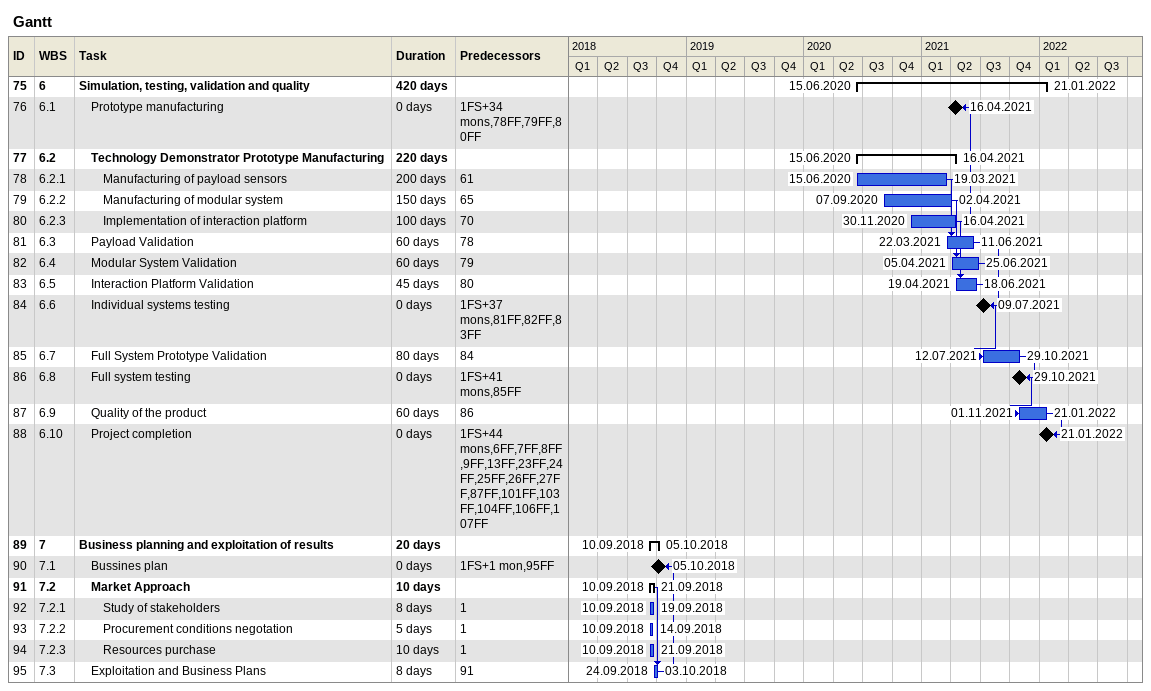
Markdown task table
Gantt

| ID | WBS | Task | Duration | Start | Finish | Predecessors |
|---|---|---|---|---|---|---|
| 75 | 6 | **Simulation, testing, validation and quality** | 420d | 2020-06-15 | 2022-01-21 |  |
| 76 | 6.1 | Prototype manufacturing | 0d | 2021-04-16 | 2021-04-16 | 1FS+34mo, 78FF, 79FF, 80FF |
| 77 | 6.2 | **Technology Demonstrator Prototype Manufacturing** | 220d | 2020-06-15 | 2021-04-16 |  |
| 78 | 6.2.1 | Manufacturing of payload sensors | 200d | 2020-06-15 | 2021-03-19 | 61 |
| 79 | 6.2.2 | Manufacturing of modular system | 150d | 2020-09-07 | 2021-04-02 | 65 |
| 80 | 6.2.3 | Implementation of interaction platform | 100d | 2020-11-30 | 2021-04-16 | 70 |
| 81 | 6.3 | Payload Validation | 60d | 2021-03-22 | 2021-06-11 | 78 |
| 82 | 6.4 | Modular System Validation | 60d | 2021-04-05 | 2021-06-25 | 79 |
| 83 | 6.5 | Interaction Platform Validation | 45d | 2021-04-19 | 2021-06-18 | 80 |
| 84 | 6.6 | Individual systems testing | 0d | 2021-07-09 | 2021-07-09 | 1FS+37mo, 81FF, 82FF, 83FF |
| 85 | 6.7 | Full System Prototype Validation | 80d | 2021-07-12 | 2021-10-29 | 84 |
| 86 | 6.8 | Full system testing | 0d | 2021-10-29 | 2021-10-29 | 1FS+41mo, 85FF |
| 87 | 6.9 | Quality of the product | 60d | 2021-11-01 | 2022-01-21 | 86 |
| 88 | 6.10 | Project completion | 0d | 2022-01-21 | 2022-01-21 | 1FS+44mo, 6FF, 7FF, 8FF, 9FF, 13FF, 23FF, 24FF, 25FF, 26FF, 27FF, 87FF, 101FF, 103FF, 104FF, 106FF, 107FF |
| 89 | 7 | **Business planning and exploitation of results** | 20d | 2018-09-10 | 2018-10-05 |  |
| 90 | 7.1 | Bussines plan | 0d | 2018-10-05 | 2018-10-05 | 1FS+1mo, 95FF |
| 91 | 7.2 | **Market Approach** | 10d | 2018-09-10 | 2018-09-21 |  |
| 92 | 7.2.1 | Study of stakeholders | 8d | 2018-09-10 | 2018-09-19 | 1 |
| 93 | 7.2.2 | Procurement conditions negotation | 5d | 2018-09-10 | 2018-09-14 | 1 |
| 94 | 7.2.3 | Resources purchase | 10d | 2018-09-10 | 2018-09-21 | 1 |
| 95 | 7.3 | Exploitation and Business Plans | 8d | 2018-09-24 | 2018-10-03 | 91 |
